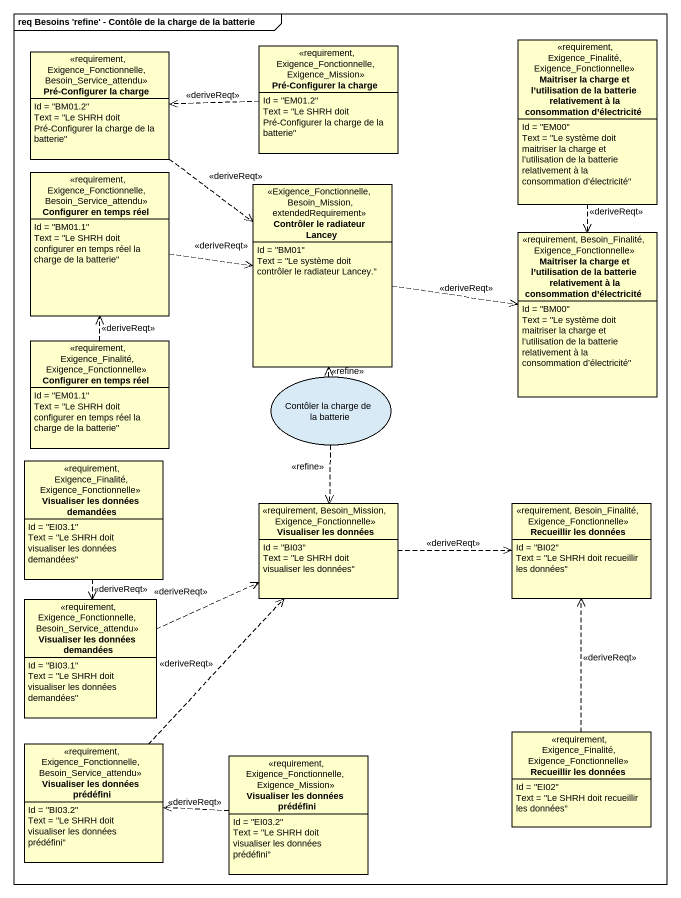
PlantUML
@startuml
mainframe req Besoins 'refine' - Contôle de la charge de la batterie
allowmixing
hide circle
hide empty members
class "Pré-Configurer la charge" as Pré_Configurer_la_charge <<requirement, Exigence_Fonctionnelle, Exigence_Mission>> {
  Id = "EM01.2"
  Text = "Le SHRH doit Pré-Configurer la charge de la batterie"
}
class "Maitriser la charge et l’utilisation de la batterie relativement à la consommation d’électricité" as Maitriser_la_charge_et_l <<requirement, Exigence_Finalité, Exigence_Fonctionnelle>> {
  Id = "EM00"
  Text = "Le système doit maitriser la charge et l’utilisation de la batterie relativement à la consommation d’électricité"
}
class "Pré-Configurer la charge" as Pré_Configurer_la_charge_2 <<requirement, Exigence_Fonctionnelle, Besoin_Service_attendu>> {
  Id = "BM01.2"
  Text = "Le SHRH doit Pré-Configurer la charge de la batterie"
}
class "Configurer en temps réel" as Configurer_en_temps_réel <<requirement, Exigence_Fonctionnelle, Besoin_Service_attendu>> {
  Id = "BM01.1"
  Text = "Le SHRH doit configurer en temps réel la charge de la batterie"
}
class "Contrôler le radiateur Lancey" as Contrôler_le_radiateur <<Exigence_Fonctionnelle, Besoin_Mission, extendedRequirement>> {
  Id = "BM01"
  Text = "Le système doit contrôler le radiateur Lancey."
}
class "Maitriser la charge et l’utilisation de la batterie relativement à la consommation d’électricité" as Maitriser_la_charge_et_l_2 <<requirement, Besoin_Finalité, Exigence_Fonctionnelle>> {
  Id = "BM00"
  Text = "Le système doit maitriser la charge et l’utilisation de la batterie relativement à la consommation d’électricité"
}
class "Configurer en temps réel" as Configurer_en_temps_réel_2 <<requirement, Exigence_Finalité, Exigence_Fonctionnelle>> {
  Id = "EM01.1"
  Text = "Le SHRH doit configurer en temps réel la charge de la batterie"
}
usecase "Contôler la charge de la batterie" as Contôler_la_charge_de_la
class "Visualiser les données demandées" as Visualiser_les_données <<requirement, Exigence_Finalité, Exigence_Fonctionnelle>> {
  Id = "EI03.1"
  Text = "Le SHRH doit visualiser les données demandées"
}
class "Visualiser les données" as Visualiser_les_données_2 <<requirement, Besoin_Mission, Exigence_Fonctionnelle>> {
  Id = "BI03"
  Text = "Le SHRH doit visualiser les données"
}
class "Recueillir les données" as Recueillir_les_données <<requirement, Besoin_Finalité, Exigence_Fonctionnelle>> {
  Id = "BI02"
  Text = "Le SHRH doit recueillir les données"
}
class "Visualiser les données demandées" as Visualiser_les_données_3 <<requirement, Exigence_Fonctionnelle, Besoin_Service_attendu>> {
  Id = "BI03.1"
  Text = "Le SHRH doit visualiser les données demandées"
}
class "Recueillir les données" as Recueillir_les_données_2 <<requirement, Exigence_Finalité, Exigence_Fonctionnelle>> {
  Id = "EI02"
  Text = "Le SHRH doit recueillir les données"
}
class "Visualiser les données prédéfini" as Visualiser_les_données_4 <<requirement, Exigence_Fonctionnelle, Besoin_Service_attendu>> {
  Id = "BI03.2"
  Text = "Le SHRH doit visualiser les données prédéfini"
}
class "Visualiser les données prédéfini" as Visualiser_les_données_5 <<requirement, Exigence_Fonctionnelle, Exigence_Mission>> {
  Id = "EI03.2"
  Text = "Le SHRH doit visualiser les données prédéfini"
}
Pré_Configurer_la_charge .left.> Pré_Configurer_la_charge_2 : <<deriveReqt>>
Maitriser_la_charge_et_l ..> Maitriser_la_charge_et_l_2 : <<deriveReqt>>
Pré_Configurer_la_charge_2 ..> Contrôler_le_radiateur : <<deriveReqt>>
Configurer_en_temps_réel .right.> Contrôler_le_radiateur : <<deriveReqt>>
Contrôler_le_radiateur .right.> Maitriser_la_charge_et_l_2 : <<deriveReqt>>
Configurer_en_temps_réel_2 .up.> Configurer_en_temps_réel : <<deriveReqt>>
Contôler_la_charge_de_la .up.> Contrôler_le_radiateur : <<refine>>
Contôler_la_charge_de_la ..> Visualiser_les_données_2 : <<refine>>
Visualiser_les_données ..> Visualiser_les_données_3 : <<deriveReqt>>
Visualiser_les_données_2 .right.> Recueillir_les_données : <<deriveReqt>>
Visualiser_les_données_3 .right.> Visualiser_les_données_2 : <<deriveReqt>>
Recueillir_les_données_2 .up.> Recueillir_les_données : <<deriveReqt>>
Visualiser_les_données_4 .up.> Visualiser_les_données_2 : <<deriveReqt>>
Visualiser_les_données_5 .left.> Visualiser_les_données_4 : <<deriveReqt>>
@enduml
